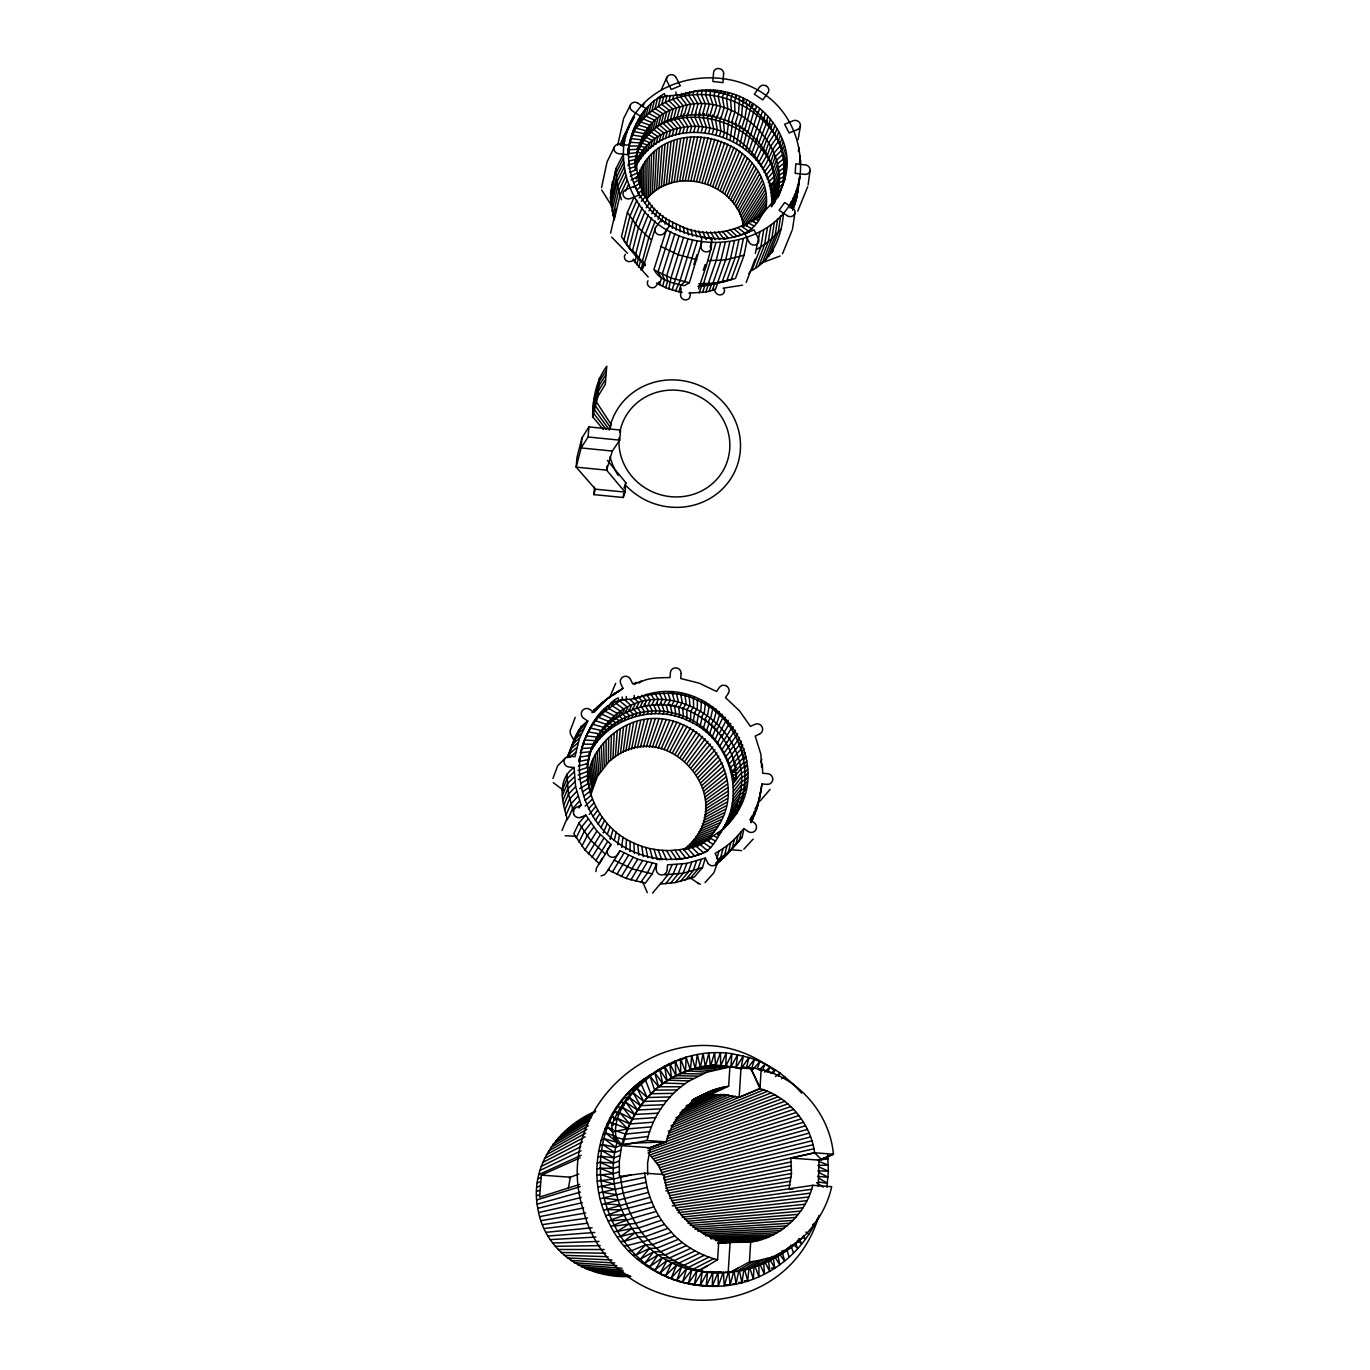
<?xml version="1.0" encoding="UTF-8"?>
<svg xmlns="http://www.w3.org/2000/svg" width="1370" height="1370" viewBox="0 0 1370 1370"><rect width="100%" height="100%" fill="white"/><g stroke="black" fill="none" stroke-linecap="round" stroke-linejoin="round"><path stroke-width="1.5" d="M578.808 807.94L581.103 805.183L575.623 786.654L574.081 767.491L569.047 767.046A5.497 5.412 17.9 0 1 563.995 761.326A5.497 5.412 17.9 0 1 569.577 756.223M645.047 197.057L645.064 161.694C681.644 109.788 775.197 146.385 765.916 209.524L761.001 216.34M634.653 699.317C710.122 661.967 786.791 766.121 726.203 826.076C760.949 787.681 745.023 719.832 697.347 700.19C676.249 689.435 652 692.997 630.56 699.419C602.971 697.587 589.049 726.254 581.565 748.414L591.926 747.934C639.122 638.934 792.494 734.44 724.713 827.754M758.929 1263.602L758.929 1276.754C704.403 1301.62 632.837 1276.515 608.246 1221.184C582.747 1170.682 601.464 1102.456 651.349 1074.508L647.753 1076.786L659.604 1069.833M567.557 819.791C562.128 802.769 556.511 779.513 574.081 767.491M566.906 774.05L568.481 794.069L573.619 811.913M630.817 1276.48C587.884 1278.998 544.558 1252.745 537.828 1208.34C529.299 1166.692 558.189 1126.774 595.813 1111.139L570.93 1126.739M579.578 1184.433L539.592 1197.106L541.356 1175.135L580.109 1157.855M676.215 230.194L676.266 223.875C623.864 203.291 621.98 121.228 679.897 106.911C734.337 88.365 798.093 148.782 774.324 203.394M647.085 159.143L646.691 199.112C674.519 164.126 738.105 182.861 743.55 226.889L765.624 193.238M608.657 737.676C594.272 751.616 582.438 772.971 591.429 793.127L597.44 776.31L608.383 762.268L608.657 737.676C677.054 674.708 774.427 781.088 703.752 842.755L685.839 847.962L683.51 849.845L698.974 845.598M591.926 747.934C578.739 783.006 596.943 825.014 630.183 841.385L630.012 851.66L630.799 850.445C651.932 860.685 677.14 862.278 699.317 854.435C716.596 849.965 718.565 828.542 732.059 818.917M690.771 710.927L690.617 719.49L689.504 721.339C653.781 702.93 605.249 718.839 588.501 755.658L594.991 740.622L584.596 739.988L582.969 744.15L593.364 744.235M697.45 699.162L697.296 708.273L694.213 713.445C657.891 693.169 606.533 709.865 591.241 749.133M648.472 197.092L649.26 156.694M808.094 184.864L810.081 170.514M650.356 195.191L651.572 154.365M608.383 762.268L610.609 760.299L611.397 735.279M793.076 1189.091L789.034 1188.783L791.466 1173.508L790.798 1158.061L819.072 1160.133L833.422 1154.208C829.364 1108.69 789.702 1067.453 742.951 1067.384L740.982 1068.36L725.792 1066.339L726.203 1053.016C701.457 1050.79 676.249 1057.76 655.768 1071.717L659.569 1069.319L667.053 1080.742C685.531 1069.216 708.085 1061.853 729.885 1066.99L728.652 1086.222L686.113 1105.83M671.112 1125.712L760.007 1088.619L761.138 1069.388M676.266 223.875C734.799 256.961 815.989 191.046 776.927 128.677C760.727 100.609 726.049 85.197 694.316 91.242C681.695 97.39 666.162 92.972 654.398 100.507C639.55 112.734 630.971 131.006 628.145 149.792L637.667 149.33M672.327 1205.857L812.838 1185.307L831.676 1186.677C819.243 1243.772 753.397 1282.457 697.056 1270.829C639.43 1262.027 600.283 1197.757 617.082 1142.34L605.848 1133.058L602.8 1134.583M729.885 1066.99L706.869 1072.213L689.127 1080.981L668.166 1080.108L662.755 1083.636L654.689 1072.59C635.543 1088.14 611.825 1110.539 615.986 1137.271L621.655 1144.96C630.885 1112.748 652.959 1082.831 685.531 1071.648L686.062 1057.195L681.917 1059.764M772.783 192.228C764.717 162.122 742.335 133.986 710.105 128.095C680.582 120.971 641.794 135.664 635.115 167.671C666.899 102.339 778.28 135.168 771.447 206.853L779.188 186.491L783.006 184.847M720.551 832.343C746.821 795.782 730.33 739.406 689.504 721.339M721.682 1272.045L707.571 1272.113L700.258 1285.42C600.146 1276.652 562.882 1133.658 646.589 1077.693L643.061 1079.937M652.36 193.375L654.021 152.156M685.839 847.962C743.002 800.525 666.162 711.869 610.609 760.299M707.708 1285.745L712.229 1286.242L712.862 1272.336L706.235 1285.985L701.8 1285.488L705.738 1285.659M678.527 1281.344L682.637 1281.789L691.85 1269.75L699.83 1270.367L717.606 1259.698L718.873 1239.833C689.658 1231.527 667.567 1204.487 663.868 1174.535L644.79 1173.165L619.343 1176.556L619.343 1160.989L621.62 1145.645L622.973 1145.08L647.102 1140.491L666.145 1141.861C673.783 1113.245 699.077 1090.023 728.652 1086.222M654.449 191.663L656.59 150.066M754.031 1265.863L753.363 1279.032L749.801 1267.849M592.628 416.72L597.937 396.392L605.3 384.388L606.756 366.252C596.036 380.517 592.731 399.132 592.628 416.72L603.245 429.529M630.834 137.959C621.072 174.555 643.472 214.011 677.071 229.355C703.461 241.257 748.791 246.977 762.028 213.96M612.938 758.449L614.257 733.019M778.263 196.8C804.824 138.952 738.156 72.884 680.085 95.352M627.254 179.915C659.073 282.254 828.559 251.994 796.552 139.021C765.487 38.36 595.762 68.791 627.254 179.915L619.925 195.413L614.205 220.022L610.455 198.051L612.407 181.456M730.141 1272.456L749.441 1261.907L750.657 1242.059C780.386 1237.966 805.594 1214.248 812.838 1185.307M656.641 190.07L659.261 148.131M728.189 1272.336L730.073 1242.453L718.308 1243.241M709.523 1095.058L724.456 1094.579L739.166 1097.284L740.982 1068.36M694.71 712.503L693.049 723.154M701.474 701.132L700.858 710.225L697.741 715.38L694.213 713.445M681.078 673.663L680.736 678.527L699.282 683.202L716.561 691.473L719.318 687.483A5.412 5.257 32.9 0 1 726.46 686.01M723.617 73.809L722.983 82.645L712.897 81.481L713.547 72.644A5.103 4.658 19.4 0 1 718.77 68.517A5.103 4.658 19.4 0 1 723.668 73.501M615.37 756.719L617.236 730.912M625.765 849.588L626.518 839.348M672.362 228.362L672.807 222.077M690.377 292.461L690.137 295.886A4.829 4.521 19.9 0 1 685.171 299.927A4.829 4.521 19.9 0 1 680.565 295.184M656.247 868.974L656.607 863.922L637.701 859.247L620.079 850.804L617.219 854.948A5.531 5.48 38.9 0 1 609.701 856.438A5.531 5.48 38.9 0 1 607.92 848.972M701.029 246.463L701.697 237.318L711.938 238.414L711.287 247.559A5.189 4.829 20.3 0 1 705.961 251.892A5.189 4.829 20.3 0 1 700.978 246.771M658.936 188.581L662.07 146.333M680.582 294.875L681.078 288.008M774.016 188.957C780.472 114.121 656.59 82.114 635.252 159.399M594.46 487.069L593.844 494.621L623.281 497.498L623.573 493.731M607.407 460.423L625.799 482.617L625.062 492.104L623.281 497.498M606.944 466.262L606.619 470.15L625.062 492.104L595.419 489.193L576.171 467.136L576.976 457.392L581.942 437.972L588.929 426.909L620.524 430.077L619.737 440.164L612.304 451.055L606.619 470.15L576.171 467.136L581.12 447.939L581.942 437.972M735.639 780.181C737.694 753.603 719.884 728.566 697.741 715.38M612.304 451.055L581.12 447.939L588.107 436.996L588.929 426.909M736.58 1067.436L730.878 1066.922L731.957 1053.684L726.203 1053.016L720.688 1066.031L707.091 1066.613M661.299 187.21L664.964 144.672M677.825 1060.722L680.547 1059.027L685.531 1071.648L690.394 1070.038L691.679 1055.671L695.343 1068.668L703.718 1067.059M617.887 755.127L620.319 728.96M706.235 1285.985L707.571 1272.113M663.748 185.977L667.943 143.165M744.372 1280.71L747.695 1281.001L749.013 1267.866M568.396 1188.098L570.365 1177.207L541.356 1175.135M586.326 735.776C567.505 777.954 588.997 831.521 630.799 850.445M666.265 184.847L671.026 141.812M620.49 753.671L623.504 727.179M794.634 194.215L792.682 210.055L796.826 197.366L799.652 176.644M799.703 177.227L797.734 192.999M798.641 181.936L796.826 197.366L792.322 208.6M561.991 830.511L567.163 818.198M698.546 714.626L696.474 725.158M705.396 703.324L704.334 712.366L701.183 717.503M797.546 186.097L795.696 201.664L792.819 209.627M800.097 164.674L800.594 160.478M794.309 205.894L796.21 190.19M799.498 162.379L800.251 156.146M668.834 183.871L674.177 140.613M798.367 151.59L798.881 147.515M791.586 208.12L792.836 198.136M790.045 208L790.815 201.955M622.973 837.138L621.655 847.294L622.511 845.906M818.215 1186.266L819.072 1160.133M623.162 752.353L626.775 725.569M671.471 183.015L677.396 139.569M668.611 226.341L669.468 220.142M763.706 230.074L760.761 247.148L751.77 270.507C772.697 259.221 782.047 235.52 783.486 212.692M686.062 1057.195L690.394 1070.038L695.343 1068.668L697.347 1054.438L700.344 1067.59L702.159 1066.579L721.099 1068.24M751.171 822.685L757.884 805.526L762.045 783.931L767.012 784.376M780.626 215.998L778.228 232.592L768.844 256.224M718.342 1272.713L702.296 1271.617L700.258 1285.42L695.909 1284.923M826.898 1187.311L828.37 1171.179L827.6 1155.03M674.16 182.278L680.684 138.695M777.595 219.149L775.095 235.845L765.779 259.427M792.528 228.927L794.977 212.692M738.653 1282.371L741.923 1282.662L743.91 1269.596M586.771 764.203L588.843 759.442L578.774 761.566L579.236 758.603M774.375 222.145L771.772 238.945L762.525 262.458M625.902 751.171L630.131 724.131M587.85 775.437L587.285 779.068L590.967 796.09M770.967 224.971L768.262 241.856L759.1 265.318M589.545 709.283A5.463 5.36 19.3 0 0 582.147 710.893A5.463 5.36 19.3 0 0 583.671 718.24L587.798 721.099L579.51 738.207L574.955 756.719L569.92 756.291M594.118 398.396L610.934 424.169L610.404 427.474L595.813 406.445M676.883 181.696L684.024 137.993M599.461 377.675L597.937 396.392M767.423 227.608L764.597 244.596L755.504 268.006M798.128 139.637L800.405 125.971M702.279 716.955L699.813 727.333M709.215 705.704L707.691 714.678L704.505 719.798M679.657 181.251L687.397 137.445M628.693 750.126L633.556 722.863M755.298 253.381L759.836 232.335M570.125 731.083L570.399 733.995L574.852 741.923M761.429 788.298L757.884 805.526L755.195 808.625M762.045 783.931L759.117 800.645M759.305 797.802L756.394 810.321L753.723 813.403M619.548 834.741L617.664 844.793L618.555 843.321M754.664 815.047L757.85 802.46M682.431 180.926L690.805 137.069M752.661 819.671L756.171 807.033M700.344 1067.59L703.084 1053.53L705.396 1066.785L707.314 1065.723L725.963 1067.418M750.846 822.103L754.236 811.519M761.651 767.286L760.881 754.288L755.212 736.067L759.648 733.995M690.052 1284.05L694.333 1284.512L697.056 1270.829L707.776 1271.976M698.751 283.778L717.486 282.974L735.433 278.47L744.047 255.265L747.506 237.918M631.553 749.253L637.05 721.784M622.973 1145.08C628.385 1120.352 643.078 1097.712 663.782 1083.053L685 1083.756L689.127 1080.981M732.847 1283.707L736.067 1284.015L738.704 1271.052M664.981 224.166L666.231 218.035M685.24 180.754L694.247 136.863M743.927 828.61L734.474 839.193L732.282 848.218L715.979 864.573L723.463 858.134L742.18 837.121L743.927 828.61L748.088 831.47M761.052 762.354L761.72 759.1M743.191 239.356L739.577 256.755L731.066 279.942L697.998 286.484L708.17 283.847L716.15 260.711L720.483 243.175M601.55 187.621L606.961 162.311M738.772 240.572L735.022 258.022L726.614 281.175L708.136 285.285L705.824 291.981L688.939 293.146M568.892 757.045C572.369 744.081 575.879 728.857 587.798 721.099M688.065 180.72L697.707 136.829M617.716 145.254L623.47 119.104M610.455 193.632L616.072 168.459L622.562 155.666M621.603 144.021L622.494 140.048M734.286 241.565L730.381 259.05L722.076 282.186M634.447 748.517L640.612 720.894M705.892 719.473L703.033 729.662M712.897 708.273L710.927 717.161L707.708 722.247M610.455 198.051L616.072 168.459M623.538 140.031L624.874 134.054L631.998 120.543M628.145 149.792L633.3 130.201M610.729 202.486L616.346 177.501L623.778 162.585M611.226 206.904L616.877 182.004L624.275 166.952M741.17 832.052L739.183 840.872L723.463 858.134M611.979 211.305L617.647 186.508L625.028 171.301M612.972 215.689L618.658 190.978L626.021 175.634M627.957 151.71L629.275 145.973M627.974 153.765L628.83 150.049M610.592 233.054L616.209 208.805M634.858 126.434L630.063 142.309L639.739 142.84L637.307 152.96M729.731 242.319L725.689 259.838L717.486 282.974L704.796 285.85L702.502 292.546M636.622 122.769L632.837 135.133L642.564 136.64L640.132 146.813M638.591 119.207L634.55 131.674L644.26 133.678L641.811 143.867M628.094 165.787L628.881 162.396M735.844 844.639L737.916 835.717M640.766 115.765L638.574 125.081L636.468 128.335L646.126 130.818L643.66 141.024M690.891 180.823L701.149 136.966M643.129 112.426L640.886 121.964L638.574 125.081L648.164 128.061L645.681 138.284M645.681 109.223L643.369 118.984L640.886 121.964L650.373 125.423L647.873 135.664M634.926 162.054L638.591 146.059L628.984 146.025M725.124 242.867L720.928 260.403L712.845 283.522L701.406 286.244L699.145 292.957M635.063 163.458L636.022 159.451L628.761 160.975M648.421 106.175L646.041 116.142L643.369 118.984L652.736 122.906L650.202 133.164M634.909 165.342L637.273 158.68M638.625 149.844L641.057 139.706L631.347 138.678M634.995 170.325L635.954 166.352L629.035 168.63M636.793 164.588L638.934 155.769M651.332 103.264L648.866 113.436L646.041 116.142L655.254 120.526L652.702 130.801M638.66 161.609L640.766 152.943L636.981 151.984M746.273 1068.463L748.928 1057.503L731.957 1053.684L725.792 1066.339L720.688 1066.031L720.432 1052.674L715.585 1065.997L731.443 1066.613M634.481 196.389L627.391 212.436L621.483 236.667L629.258 248.141L645.099 265.609L629.258 248.141L635.337 224.149L642.205 207.743M654.398 100.507L651.863 110.901L648.866 113.436L657.908 118.282L655.339 128.575M640.698 158.732L642.77 150.238L637.119 148.491M642.89 155.974L644.928 147.635L639.345 145.614M614.308 840.101L616.26 832.189M637.375 747.917L644.191 720.175M645.236 153.337L647.256 145.151L641.742 142.857M647.736 150.82L649.722 142.805L642.479 139.38M693.717 181.063L704.608 137.257M705.396 1066.785L708.838 1052.931L710.482 1066.254L712.52 1065.141L720.346 1065.894M650.373 148.44L652.326 140.596L645.236 136.812M663.525 97.201L661.744 104.274L651.863 110.901L660.717 116.176L658.114 126.485M684.246 1282.851L688.442 1283.313L691.85 1269.75M653.147 146.196L655.083 138.524L648.147 134.397M667.104 95.352L665.306 102.425L661.744 104.274L669.844 110.799L667.156 121.142M734.474 839.193L730.861 842.481L728.549 851.626L719.815 861.439M656.042 144.107L657.942 136.606L649.5 131.023M661.008 124.55L663.628 114.241L655.014 108.521L657.617 97.955L664.399 93.674L665.238 96.465M647.102 1140.491C652.411 1117.869 666.025 1097.233 685 1083.756M599.666 1145.868L602.663 1144.498L615.832 1147.426L623.11 1144.344L633.248 1143.128L666.145 1141.861L650.253 1147.752L647.599 1163.044L647.667 1174.775M670.341 95.438L668.988 100.746L665.306 102.425L673.098 109.343L670.392 119.669M659.056 142.155L660.939 134.825L654.38 130.047M664.039 122.769L666.676 112.443L658.319 106.312L660.939 95.729L661.487 97.219M715.825 243.243L703.461 283.933L699.899 284.977M725.415 1284.581L730.159 1285.06L733.926 1270.384L736.067 1284.015M593.381 402.934L598.707 382.298L606.019 370.739M662.172 140.374L664.039 133.215L656.093 126.828C695.806 104.308 750.349 123.3 770.882 163.184L764.117 172.432M673.68 95.729L672.756 99.274L668.988 100.746L676.455 108.042L673.732 118.385M665.409 138.747L667.241 131.76L659.587 124.995M644.79 263.468L635.423 255.128L641.674 231.307L648.335 214.662M677.568 94.444L676.643 97.989L683.407 105.969L680.616 116.313M648.198 277.065L634.858 261.944L636.673 255.043L632.837 250.71M696.525 181.439L708.05 137.736M730.861 842.481L727.059 845.581L724.627 854.829L717.709 859.658M668.731 137.291L670.529 130.475L663.2 123.351M681.541 93.365L680.599 96.91L687.004 105.199L684.161 115.559M710.122 246.994L711.15 243.089M636.725 264.718L638.557 257.817L636.673 255.043M672.139 136.007L673.903 129.362L666.899 121.896M677.14 117.272L679.897 106.911L672.756 99.274C713.119 84.443 761.686 105.661 780.061 144.09M638.745 267.39L640.595 260.523L635.868 254.854M685.582 92.475L684.623 96.02L690.634 104.617L687.774 114.977M640.321 747.489L647.822 719.661M675.615 134.876L677.345 128.42L670.701 120.628M588.603 756.531L590.693 751.702L580.4 752.729L581.171 749.852M640.92 269.976L642.77 263.108M683.664 113.915L682.551 118.008L688.048 126.674L686.404 132.582M689.675 91.79L688.716 95.335L694.316 104.206L691.422 114.566M679.16 133.935L680.873 127.667L674.588 119.55M642.701 268.863L655.22 228.31M661.47 221.803L663.114 215.792M727.059 845.581L723.086 848.475L720.534 857.808L715.654 863.34M687.757 113.436L686.627 117.529L691.696 126.451L690.086 132.188M693.837 91.328L692.86 94.872L698.032 103.983L695.104 114.344M682.757 133.181L684.435 127.085L678.544 118.676M709.386 722.178L706.132 732.162M716.459 711.03L714.027 719.815L710.79 724.884M698.101 90.643L697.039 94.616L701.783 103.966L698.82 114.309M699.317 181.953L711.458 138.37M706.252 265.934L711.133 248.501M701.594 91.396L701.919 90.232M696.011 113.111L694.864 117.203L699.06 126.571L697.501 131.931M702.262 91.019L701.252 94.547L705.533 104.12L702.553 114.463M655.014 271.38C661.111 281.055 673.835 283.316 684.298 285.714L689.333 282.768L701.817 242.079M666.608 229.15L653.85 269.77L670.94 278.007L689.333 282.768M693.785 131.965L695.361 126.417L690.72 117.255M705.379 91.362L705.755 90.009M716.818 858.682L718.959 851.147L723.086 848.475M610.934 424.169L609.273 430.009A66.565 63.311 21.1 0 1 609.975 426.772M700.173 113.265L699.008 117.34L702.741 126.896L701.235 132.068M706.509 91.174L705.481 94.718L709.3 104.462L706.269 114.806M709.163 91.533L709.609 89.975M593.844 494.621L595.419 489.193M704.351 113.607L703.17 117.7L706.44 127.41L704.951 132.393M710.756 91.533L709.728 95.078L713.051 104.993L710.003 115.32M712.965 91.876L713.479 90.146M697.176 241.223L684.658 281.929L680.907 285.097L678.766 291.81L665.666 287.717L656.521 283.025M643.301 747.215L651.469 719.318M708.513 114.172L707.314 118.248L710.105 128.095L708.667 132.907M715.517 90.351L713.958 95.643L716.801 105.695L713.719 116.022M702.091 182.621L714.849 139.175M659.484 284.737L661.487 277.973L657.96 272.133L670.701 231.513M716.767 92.424L717.349 90.489M712.657 114.926L711.441 119.002L713.753 128.968L712.349 133.592M719.216 92.903L718.154 96.431L720.517 106.603L717.4 116.912M751.222 1070.158L754.425 1059.387L748.928 1057.503L740.913 1068.891L737.574 1068.138M662.532 286.313L664.553 279.548L662.189 274.308L674.896 233.653M720.551 93.143L721.185 91.019M716.767 115.902L715.534 119.978L717.366 130.03L715.996 134.448M723.942 92.132L722.35 97.424L724.199 107.682L721.048 117.974M692.586 240.161L680.034 280.85L675.427 291.022M672.019 864.864L667.875 874.745L660.597 884.044L675.513 882.537L694.367 877.023L702.467 867.57L705.362 858.014L686.849 863.374L667.533 864.847L667.173 869.881A5.531 5.463 49.5 0 1 661.47 874.951A5.531 5.463 49.5 0 1 656.196 869.316M665.666 287.717L667.704 280.97L666.522 276.26L679.195 235.606M724.302 94.05L725.004 91.739M710.482 1066.254L714.626 1052.657L715.585 1065.997M720.843 117.066L719.61 121.125L720.928 131.246L719.61 135.493M728.104 93.331L726.477 98.606L727.83 108.932L723.617 122.495L724.439 132.65L723.172 136.709M668.868 288.984L670.94 278.007L683.579 237.335M728.035 95.147L728.806 92.629M613.109 829.466L610.129 839.193L611.054 837.567M682.637 1281.789L686.73 1268.414L699.83 1270.367M704.831 183.392L718.188 140.134M732.539 93.725L730.57 100.01L731.409 110.371L728.189 120.646M672.122 290.08L688.048 238.859M735.313 97.869L736.221 94.975M728.84 119.995L726.665 138.096M736.255 96.328L734.594 101.585L734.919 111.98L731.683 122.238M738.875 99.496L739.851 96.414M732.727 121.742L730.073 139.637M739.663 99.873L738.361 113.744L735.091 123.985M646.297 747.095L655.134 719.164M742.352 101.294L743.396 98.023M736.529 123.677L733.412 141.35M744.115 100.096L742.42 105.353L741.718 115.697L738.413 125.903M745.742 103.264L746.856 99.804M707.519 184.316L721.493 141.264M693.837 264.496L696.97 254.786M740.245 125.8L736.666 143.216M747.335 104L744.972 117.786L741.649 127.992M624.018 488.062L625.799 482.617M749.03 105.387L750.229 101.74M706.817 237.866L706.252 239.579L702.622 231.479M743.859 128.095L739.8 145.237M751.582 104.599L744.766 130.219M752.233 107.665L753.5 103.829M712.725 725.055L709.095 734.817M719.866 713.958L717.007 722.624L713.736 727.658M711.218 238.243L710.705 239.767L706.577 231.821M747.352 130.561L742.848 147.412M754.579 108.864L747.797 132.599M755.298 110.097L756.651 106.072M701.2 859.589L697.947 869.299L689.949 878.718M717.623 862.124L714.061 872.45M703.272 270.284L705.207 264.496M750.726 133.181L745.777 149.707M758.021 111.552L750.692 135.116M698.494 288.967L706.149 266.225M758.261 112.665L759.682 108.47M710.174 185.361L724.713 142.548M748.568 152.156L762.593 110.987M720.021 238.311L719.61 239.51L714.506 231.941M649.294 747.129L658.799 719.216M751.24 154.724L757.079 138.918M756.12 140.562L764.494 117.392M763.792 118.214L765.368 113.659M636.194 178.973L645.064 161.694M658.114 219.286L660.152 213.395M722.401 231.273L728.429 238.38L724.045 239.048L724.387 238.02M753.774 157.413L758.655 145.973M758.62 143.456L767.508 120.526M766.344 121.177L767.988 116.433M696.491 861.113L693.1 870.858L685.223 880.242M819.003 1215.447C784.462 1331.726 612.87 1327.05 583.295 1209.933C547.726 1101.771 675.718 998.833 770.728 1067.795M620.25 144.997L629.412 126.365M705.824 291.981L709.095 291.245L711.424 284.532M756.154 160.221L761.446 149.176M760.966 146.487L770.351 123.814M768.741 124.259L770.471 119.344M709.095 291.245L712.314 290.354L714.678 283.641M758.398 163.133L764.066 152.515M763.158 149.604L766.703 139.62L771.824 130.647M770.985 127.444L772.783 122.358M726.323 230.657L733.019 236.804M717.263 284.258L715.465 289.293L712.314 290.354M757.336 1068.6L759.836 1061.562L754.425 1059.387L747.061 1068.737M712.76 186.543L727.898 143.97M760.47 166.147L766.515 155.957M765.196 152.841L768.758 142.874L774.324 134.174M773.074 130.749L774.94 125.475M737.248 235.863L732.779 237.472M762.388 169.246C769.426 160.821 770.745 149.313 778.776 141.538M767.08 156.146L770.642 146.213L776.636 137.805M774.975 134.123L776.927 128.677M691.696 862.364L688.168 872.176L680.393 881.526M741.41 234.732L737.077 236.376L730.193 229.852M776.721 137.582L778.742 131.982M672.875 1279.546L676.917 1279.957L681.678 1266.788L693.939 1268.86L713.701 1258.67L717.606 1259.698M765.693 175.685L772.783 166.952M770.3 163.03L773.896 153.149L780.712 145.374L781.876 147.977M778.28 141.127L780.369 135.339M745.486 233.379L741.29 235.058L734.012 228.841M767.08 179.008L773.074 172.243M771.653 166.558L775.249 156.711L782.441 149.279M779.65 144.74L781.825 138.781M652.291 747.301L662.463 719.455M713.633 1285.676L718.222 1286.156L723.446 1271.925L724.199 1285.762L728.703 1271.292L730.159 1285.06M768.296 182.398L774.495 176.079M772.8 170.154L776.43 160.341L782.476 154.69M780.831 148.405L783.092 142.274M607.287 834.21L610.112 826.589M715.294 187.827L730.981 145.562M769.323 185.823L774.187 181.302M773.776 173.802L777.406 164.006L783.726 158.663M781.825 152.104L784.154 145.819M770.163 189.283L770.608 188.101L774.255 187.21M774.273 178.271L778.194 167.722L784.77 162.688M782.612 155.855L785.027 149.398M770.796 192.776L774.735 188.546M774.478 182.998L778.794 171.456L783.914 167.928M783.229 159.639L785.695 153.012M686.849 863.374L683.15 873.221L675.513 882.537M570.297 730.433L575.229 717.383M771.259 196.287L779.188 175.223L784.479 171.935M783.623 163.424L786.174 156.66M771.515 199.815L779.393 178.973L784.822 175.959M783.828 167.243L786.448 160.29M552.932 778.417L557.436 766.498M771.584 203.342L779.393 182.741L784.976 179.984M783.828 171.044L786.517 163.938M783.64 174.829L786.397 167.568M772.92 204.729L774.255 201.202M773.913 203.034L778.794 190.224M783.229 178.597L786.055 171.181M655.185 220.981L648.729 237.832L642.324 261.516L644.928 264.427M782.63 182.347L785.524 174.761M776.893 198.496L778.194 195.088M781.842 186.046L784.787 178.305M777.972 196.903L783.863 181.799M755.127 259.153L746.171 282.46M717.743 189.248L733.995 147.292M715.911 728.104L711.921 737.608M723.137 717.075L716.544 730.587M651.675 217.898L645.116 234.647L638.797 258.399L645.047 265.249M655.271 747.643L666.111 719.866M681.935 864.127L678.099 873.991L670.581 883.307M567.488 757.696L570.93 748.876L577.986 742.848M581.291 733.652L574.372 739.406L567.659 756.531L576.445 734.817L583.312 729.217M568.242 757.25L569.612 753.757L576.684 747.575M573.756 743.122L578.774 730.347L585.572 724.884M576.856 737.265L581.205 726.237M720.14 190.79L736.906 149.159M677.003 864.624L672.995 874.505L665.597 883.804M797.734 211.203L807.718 186.645M562.145 790.507L566.889 778.879L574.081 771.926M645.184 211.271L638.42 227.797L632.238 251.703L635.423 255.128M782.493 253.775L792.185 230.092M588.227 731.58L584.596 739.988M581.565 748.414L583.209 744.424M590.35 727.504L586.446 735.93L596.823 737.111L594.683 742.078M562.402 795.473L567.163 783.965L574.338 776.858M580.4 752.729L581.993 748.876M592.679 723.548L588.501 731.974L598.844 733.721L596.669 738.704M595.214 719.712L590.778 728.138L601.036 730.433L598.844 735.45M658.216 748.14L669.742 720.483M762.251 1070.895L765.111 1064.011L759.836 1061.562L753.294 1068.977M578.774 761.566L580.281 757.97M597.954 716.03L593.244 724.439L603.399 727.264L601.19 732.316M654.894 216.631L657.309 210.877M722.435 192.434L739.731 151.179M562.916 800.422L567.677 789.034L574.852 781.756M667.327 1277.422L671.3 1277.816L676.712 1264.904L683.853 1265.281L688.853 1267.199L708.906 1257.112L713.701 1258.67M600.882 712.503L595.933 720.877L605.934 724.25L603.708 729.319M603.982 709.129L601.824 714.232L598.793 717.469L608.64 721.373L606.379 726.46M620.507 1145.457L613.743 1138.299L611.619 1125.524C620.747 1102.114 637.872 1082.009 659.569 1069.319L662.755 1083.636M639.43 204.079L632.478 220.364L626.45 244.442L630.491 248.895M563.687 805.337L568.481 794.069L575.623 786.654M609.53 697.672L615.712 683.305M712.229 1286.242L718.154 1272.268L723.651 1272.644M607.27 705.927L605.043 711.15L601.824 714.232L611.482 718.633L609.205 723.754M564.731 810.218L569.543 799.07L576.667 791.483M590.299 752.164C603.348 721.562 640.098 705.053 672.002 712.76C705.447 719.318 728.223 749.561 734.474 781.705M592.302 748.756L594.135 744.526M636.844 200.277L629.823 216.46L623.864 240.606L626.433 243.5M724.644 194.18L742.437 153.32M588.278 758.74L589.665 755.538L579.476 757.13M594.477 745.486L596.292 741.307M607.27 823.558L603.228 832.874L604.221 831.059M596.823 742.317L598.621 738.207M586.857 766.532L588.244 763.381L578.328 766.053M566.015 815.047L570.879 804.019L577.952 796.278M599.324 739.286L601.105 735.245L597.183 733.926M601.995 736.392L603.742 732.419L599.889 730.895M661.162 748.791L673.338 721.271M620.079 850.804L608.143 869.813L626.056 878.41L645.338 883.153L652.223 873.82L656.607 863.922M604.804 733.635L606.533 729.731L602.749 728.018M718.222 732.933L714.592 740.553M726.237 720.346L719.199 733.652M568.379 817.976L572.454 808.882L579.493 801.005M607.749 731.032L609.479 727.213L605.78 725.295M612.167 721.202L614.479 716.065L605.043 711.15L622.048 699.299M661.265 89.803L666.882 77.336M726.768 196.03L745.04 155.581M610.849 728.6L612.544 724.85L608.948 722.744M615.284 718.822L617.613 713.65L608.417 708.256L610.712 702.93L616.757 698.494M614.051 726.323L615.746 722.658L612.236 720.363M618.504 716.613L620.867 711.424L611.945 705.55L614.274 700.19L614.839 702.005M617.39 724.233L619.052 720.637L613.965 716.921M621.86 714.575L624.258 709.369L615.627 703.033M625.473 191.098L628.71 184.145M728.789 197.982L747.506 157.961M620.833 722.315L622.46 718.805L619.206 716.15M625.302 712.708L627.734 707.485L619.428 700.704M664.056 749.596L676.883 722.264M624.36 720.569L625.987 717.144L621.295 712.914M628.864 711.03L631.33 705.807L624.686 699.796M627.974 719.027L629.583 715.671L625.097 711.201M632.495 709.557L634.995 704.317L629.926 699.231M585.829 815.047L578.859 823.164L573.807 833.731L585.041 850.068L599.426 863.785L611.02 844.537L596.892 831.076L585.829 815.047L581.257 817.188M767.868 1071.785L770.265 1066.768L765.111 1064.011L759.596 1069.645M661.915 1275.025L665.803 1275.367L671.848 1262.763L678.955 1263.089L683.853 1265.281L704.214 1255.297L708.906 1257.112M730.707 200.02L749.852 160.461M631.69 717.657L633.265 714.404L629.001 709.694M636.211 708.273L638.762 703.015L633.933 697.672M652.171 863.186L647.394 873.033L640.629 882.383M817.65 1218.307C806.022 1244.063 784.856 1265.4 758.929 1276.754L754.819 1265.811M576.188 837.875L581.308 827.394L588.072 818.952M635.457 716.493L636.999 713.325L632.991 708.41M640.013 707.177L642.581 701.919L638.026 696.337M607.253 161.437L614.411 146.898M639.276 715.534L640.8 712.451L637.033 707.331M643.849 706.303L646.452 701.029L642.188 695.224M666.899 750.537L680.376 723.411M651.846 213.823L654.637 208.223M732.505 202.161L752.062 163.047M578.928 842.088L584.117 831.727L590.812 823.13M623.761 118.231L630.423 104.942M623.504 158.201L616.089 172.962L617.647 186.508L621.432 199.78M643.146 714.763L644.654 711.766L641.143 706.458M647.736 705.619L650.39 700.344L646.4 694.316M647.274 862.124L635.697 881.321M600.951 827.651L604.615 820.407M647.068 714.198L648.541 711.287L644.225 703.974M651.675 705.139L654.346 699.865L650.681 693.631M721.836 734.662L717.109 743.619M729.165 723.788L721.699 736.854M581.873 846.146L587.148 835.888L593.741 827.172M650.99 713.838L652.445 711.03L649.483 705.379M655.631 704.865L658.336 699.59L654.98 693.186M734.2 204.37L754.134 165.753M642.616 106.62L644.534 102.938M622.134 146.196L624.908 140.887M590.384 751.308L592.165 747.866M621.278 145.443L625.85 136.657M571.495 747.472L573.003 744.578M642.444 860.805L630.851 879.985M620.661 144.672L627.049 132.496M654.946 713.684L656.367 710.962L653.696 705.156M659.587 704.814L662.344 699.539L659.312 692.963M630.423 124.465L634.413 116.895M621.226 142.189L628.47 128.42M585.041 850.068L596.892 831.076M669.707 751.633L683.801 724.764M622.939 138.079L634.087 116.758M658.901 713.736L660.306 711.098L657.12 703.204M663.559 704.951L666.351 699.693L663.645 692.946M669.759 693.271L670.238 692.381M735.776 206.647L756.052 168.544M662.857 713.993L664.227 711.458L661.436 703.392M667.533 705.31L670.358 700.036L667.995 693.186M673.8 693.631L674.331 692.655M637.701 859.247L626.056 878.41M588.415 853.818L600.248 834.792M656.607 1272.336L660.426 1272.644L667.104 1260.366L674.177 1260.623L678.955 1263.089L699.59 1253.242L704.214 1255.297M666.796 714.438L668.132 712.006L666.351 705.858M671.471 705.858L674.348 700.618L671.814 691.884M677.842 694.213L678.424 693.134M773.502 1073.035L775.283 1069.782L770.265 1066.768L764.46 1072.076M737.214 209.011L757.833 171.421M670.718 715.106L672.002 712.76L670.033 704.437M675.393 706.629L678.304 701.389L676.626 694.316M681.849 695.001L682.5 693.819M591.96 857.38L603.793 838.337M672.447 752.866L687.158 726.271M633.026 857.432L621.363 876.594M730.878 1066.922L737.676 1054.643L735.913 1067.761L743.345 1055.928L740.913 1068.891L743.67 1067.538L750.726 1068.223L760.042 1087.42M674.588 715.962L675.838 713.719L674.297 705.31M679.28 707.605L682.226 702.365L680.582 693.425M685.805 695.994L686.524 694.71M738.533 211.425L759.442 174.367M752.079 815.886L749.921 819.722L754.065 822.582A5.497 5.36 47.6 0 1 755.726 829.997A5.497 5.36 47.6 0 1 748.397 831.658M595.71 860.771L607.509 841.694M678.407 717.024L679.64 714.866L678.51 706.389M683.116 708.769L686.096 703.546L684.897 694.521M689.709 697.193L690.497 695.806M723.634 739.714L719.473 746.821M731.015 728.943L724.028 740.177M628.453 855.36L616.774 874.522M598.056 824.123L602.115 817.119M682.174 718.274L683.373 716.219L682.671 707.691M686.884 710.139L689.898 704.933L689.144 695.857M693.562 698.58L694.419 697.107M648.952 210.877L652.103 205.466M739.714 213.908L760.898 177.398M602.183 858.288L596.31 868.477L595.933 871.594M675.119 754.236L690.446 727.949M685.873 719.712L687.021 717.76L686.747 709.198M690.583 711.698L693.631 706.509L693.34 697.399M697.347 700.19L698.272 698.614M623.984 853.082L612.287 872.21M740.759 216.426L762.182 180.48M701.046 701.971L702.039 700.31M704.659 703.957L705.704 702.211M741.684 218.994L763.313 183.614M651.469 1269.356L655.22 1269.63L662.498 1257.711L669.519 1257.917L690.72 1248.361L699.59 1253.242M677.722 755.743L693.631 729.799M708.153 706.115L709.283 704.283M778.194 1076.204L780.129 1073.07L775.283 1069.782L770.728 1073.515M694.333 1284.512L702.296 1271.617M605.283 379.815L597.937 391.683L592.628 412.096L606.174 429.444M711.561 708.461L712.76 706.526M605.523 375.26L598.193 386.974L592.867 407.507L608.811 429.152M742.454 221.597L764.254 186.782M714.832 710.979L716.099 708.958M717.983 713.65L719.318 711.561M743.071 224.235L765.042 190.002M727.042 741.804L721.665 750.126M733.515 732.607L726.186 743.636M680.239 757.387L696.731 731.82M720.98 716.493L722.401 714.301M557.881 765.556L565.656 757.747M595.351 820.476L599.803 813.712M723.857 719.49L725.346 717.212M726.562 722.624L728.138 720.278M646.246 207.812L649.74 202.589M746.222 226.084L766.053 196.492M639.499 854.092L638.78 855.154L637.821 844.862L630.183 841.385M682.671 759.151L699.71 733.977M729.114 725.894L730.758 723.463M751.102 221.974L766.292 199.763M643.986 855.565L643.301 856.558L641.759 846.3L637.821 844.862M646.486 1266.103L650.168 1266.342L658.028 1254.817L665.015 1254.954L686.473 1245.57L690.72 1248.361M731.494 729.285L733.207 726.785M728.223 693.597L725.466 697.587L739.406 710.739L750.452 726.391L754.87 724.336A5.429 5.274 38.2 0 1 761.994 726.734A5.429 5.274 38.2 0 1 759.956 733.823M608.16 848.698L611.02 844.537M688.442 1283.313L697.056 1270.829M733.703 732.813L735.502 730.227M753.483 221.478L766.344 203.017M723.685 753.551L729.388 745.571M728.172 747.181L736.889 734.919M735.724 736.426L737.591 733.772M757.593 218.446L766.224 206.271M685.017 761.052L702.57 736.289M653.13 857.808L652.531 858.665L649.86 848.578L641.759 846.3M725.518 757.062L730.415 750.846M729.97 750.828L737.933 740.297M737.574 740.16L739.509 737.42M727.179 760.675L732.282 754.767M731.58 754.562L741.05 742.934M739.218 743.978L741.238 741.17M660.357 859.641L657.223 859.35L657.771 858.579M728.635 764.357L733.943 758.792M733.001 758.381L741.547 748.414M740.673 747.866L742.763 744.989M659.175 281.758L656.11 285.919A4.829 4.521 18.3 0 1 649.568 286.964A4.829 4.521 18.3 0 1 647.993 280.764M767.971 92.749L762.713 99.873L754.322 94.205L759.579 87.098A5.103 4.658 20.9 0 1 766.292 85.968M662.446 859.093L661.933 859.795L658.165 849.999L649.86 848.578M729.919 768.108L735.416 762.885M734.234 762.251L743.037 752.592M741.923 751.839L744.098 748.893M655.819 227.197L661.282 219.817L669.81 225.605L664.347 232.986A5.206 4.846 18.3 0 1 657.292 234.099A5.206 4.846 18.3 0 1 655.596 227.437M592.85 816.691L597.68 810.184M687.26 763.056L705.327 738.755M730.981 771.926L736.666 767.063M735.262 766.207L744.321 756.856M742.968 755.863L745.212 752.849M608.862 869.179L604.598 874.625L601.053 875.944M731.871 775.78L736.169 774.375M735.793 770.556L743.927 762.268M743.807 759.922L746.119 756.856M671.831 859.384L666.573 850.547L658.165 849.999M732.539 779.684L736.649 776.139M736.05 775.077L740.194 769.632L746.222 765.522M744.441 764.032L746.838 760.915M641.674 1262.609L645.287 1262.78L653.73 1251.683L660.683 1251.735L682.38 1242.556L686.473 1245.57M644.979 202.948L647.548 199.609M771.738 252.885L773.519 250.556M733.001 783.606L740.605 773.725L745.28 770.882M744.869 768.176L747.318 764.991M666.573 850.547L670.786 850.496L676.523 859.161M733.258 787.562L740.81 777.817L745.622 775.232M745.074 772.337L747.609 769.084M689.401 765.179L707.947 741.358M661.504 882.503L652.548 893.086M733.327 791.5L740.81 781.945L745.742 779.581M745.074 776.499L747.66 773.177M681.181 858.699L676.146 859.658M733.173 795.456L740.588 786.037L745.622 783.948M744.852 780.643L747.506 777.287M670.786 850.496L679.195 849.76L685.805 857.997M732.813 799.378L740.16 790.13L745.297 788.281M744.424 784.787L747.147 781.362M732.248 803.282L739.526 794.189L743.002 793.144M743.773 788.88L746.564 785.421M690.377 857.038L685.531 858.339M701.149 845.067L703.289 842.396L721.373 830.357M731.477 807.153L738.67 798.213L743.961 796.912M742.917 792.956L745.76 789.428M730.501 810.971L737.625 802.186L741.187 801.501M741.855 796.98L744.749 793.401M694.881 855.856L690.155 857.329L683.356 849.058L679.195 849.76M691.422 767.405L710.413 744.081M729.319 814.739L736.358 806.108L739.954 805.594M740.571 800.936L743.533 797.306M708.461 841.026L710.67 838.337L715.465 841.06M727.949 818.438L734.902 809.961L738.516 809.619M739.098 804.824L742.112 801.142M699.317 854.435L694.71 856.062L687.466 848.133L683.356 849.058M726.374 822.051L733.241 813.712L736.854 813.557M737.42 808.625L740.485 804.892M724.627 825.579L731.392 817.393M735.553 812.341L738.67 808.557M722.675 829.021L729.337 820.955M733.481 815.955L736.649 812.136M630.405 679.075A5.429 5.309 23.1 0 0 623.179 676.831A5.429 5.309 23.1 0 0 620.815 683.835L622.956 688.305L607.201 698.82L593.946 712.366L589.819 709.506M727.128 824.415L717.435 834.964L721.117 830.956M731.237 819.448L734.457 815.578M687.466 848.133L691.525 847.02L699.214 854.572L707.554 851.061M723.428 829.192L726.768 825.168M589.271 814.345L595.745 806.57M770.06 789.428L760.179 800.919M637.05 1258.842L640.595 1258.979L649.585 1248.327L656.504 1248.31L678.458 1239.319L682.38 1242.556M676.917 1279.957L686.73 1268.414M693.323 769.735L712.76 746.924M781.174 229.167L768.262 241.856L756.771 249.494M641.348 201.321L645.527 196.544M695.104 772.149L714.952 749.887M742.18 837.121L726.939 854.623M705.071 882.588L713.445 873.289M743.824 849.194L753.14 839.091M588.483 808.797L594.015 802.871M696.748 774.666L716.972 752.952M632.632 1254.851L636.108 1254.92L645.612 1244.765L652.497 1244.645L674.691 1235.877L678.458 1239.319M671.3 1277.816L681.678 1266.788M698.272 777.252L718.839 756.137M639.191 197.931L643.694 193.393M699.659 779.924L720.551 759.391M611.02 695.806L593.724 710.259L600.043 705.413M585.161 806.091L592.474 799.087M665.803 1275.367L676.712 1264.904M700.909 782.647L722.076 762.73M702.005 785.438L723.446 766.155M638.197 193.581L642.033 190.156M569.954 757.422L575.657 752.353M660.426 1272.644L671.848 1262.763M702.964 788.281L724.61 769.632M584.99 800.508L591.155 795.234M572.523 744.098L579.51 738.207M703.769 791.175L725.603 773.159M638.968 682.962C647.839 677.225 659.689 677.876 670.016 677.551L670.375 672.687A5.412 5.274 27.8 0 1 675.958 667.875A5.412 5.274 27.8 0 1 681.147 673.321M634.224 684.418L641.485 680.924M704.42 794.086L726.425 776.739M636.502 190.07L640.578 186.868M620.696 1241.528L624.018 1241.425L634.909 1232.88L641.725 1232.452L664.519 1224.403L674.691 1235.877M655.22 1269.63L667.104 1260.366M780.044 1253.533L784.256 1250.228M617.562 692.484L622.956 688.305M591.926 712.708L596.755 708.975M605.043 700.361L619.12 690.429M597.32 706.766L603.536 702.022M583.586 796.261L590.042 791.329M601.087 703.461L607.201 698.82M609.153 697.467L615.01 693.014M704.933 797.049L727.042 780.352M775.403 1076.529L780.129 1073.07L793.624 1084.441L801.621 1093.174M705.276 800.011L727.47 784M617.185 1236.699L620.456 1236.528L631.775 1228.565L638.557 1228.017L661.539 1220.225L664.519 1224.403M650.168 1266.342L662.498 1257.711M771.122 1259.407L794.686 1244.285M633.591 187.502L639.31 183.529M705.464 803.008L727.71 787.647M582.404 791.946L589.134 787.373M705.499 805.988L727.761 791.312M781.551 1078.738L784.822 1076.614M650.938 1074.953L656.247 1071.597M693.391 1078.43L671.488 1078.087L664.621 1066.322L660.734 1068.771L676.455 1061.579M705.379 808.968L727.624 794.96M638.523 1083.327L642.016 1081.136M646.28 1078.447L649.979 1076.135L658.593 1086.77L681.027 1086.753M660.049 1069.73L652.599 1073.909M665.854 1066.083L669.81 1063.6L676.061 1075.69L697.775 1076.118M613.931 1231.681L617.168 1231.442L628.847 1224.078L635.629 1223.41L658.764 1215.909L661.539 1220.225M766.447 1261.975L790.558 1247.162M787.853 1247.967L798.641 1241.186M671.112 1063.685L675.119 1061.168L680.736 1073.549L702.262 1074.029M781.893 1252.231L761.634 1264.287L757.884 1264.133M634.173 1086.975L637.598 1084.834M641.811 1082.197L645.441 1079.92L650.801 1093.705L673.543 1093.38M645.287 1262.78L658.028 1254.817M756.719 1266.325L777.372 1254.406M797.135 1241.203L802.443 1237.881M592.217 1113.759L574.372 1124.428M567.608 1129.222L594.546 1112.44M630.012 1090.862L633.385 1088.756M637.529 1086.187L641.109 1083.961L647.171 1097.49L670.05 1096.976M585.35 1118.656L590.744 1115.3M564.406 1131.894L591.686 1114.992M772.748 1256.324L751.685 1268.106L747.934 1267.918M561.34 1134.737L591.789 1116.019M626.056 1094.972L629.378 1092.918M633.454 1090.417L636.981 1088.242L647.171 1097.49M768.022 1257.985L763.227 1259.407L746.581 1269.596L740.964 1269.288M633.728 182.878L638.232 180.138M558.429 1137.716L591.121 1117.834M622.305 1099.288L625.576 1097.302L628.539 1099.716M629.601 1094.87L633.077 1092.763L643.729 1101.463L666.762 1100.778M741.41 1270.829L758.346 1260.537L763.227 1259.407M705.088 811.948L727.282 798.607M579.715 788.623L588.449 783.4M555.655 1140.868L589.682 1120.472M736.169 1271.754L753.431 1261.428L758.346 1260.537M618.778 1103.826L621.997 1101.891L624.24 1105.367M625.97 1099.528L629.395 1097.473L640.509 1105.641L663.662 1104.751M812.461 1224.711L815.784 1222.742M553.052 1144.155L587.662 1123.743M738.396 1267.969L730.878 1272.405L725.295 1272.045M615.472 1108.535L618.658 1106.669L621.86 1108.775M622.579 1104.374L625.97 1102.405L637.495 1109.991L660.768 1108.895M550.62 1147.598L588.364 1125.746M718.959 851.147L715.123 853.373L717.349 857.928A5.514 5.429 50.5 0 1 715.02 865.172A5.514 5.429 50.5 0 1 707.691 862.912M704.659 814.91L726.751 802.221M612.424 1113.433L615.575 1111.635L618.88 1113.57M619.446 1109.426L622.785 1107.508L634.704 1114.495L658.079 1113.176M685.531 1071.648L687.021 1070.792L706.869 1072.213M690.394 1070.038L691.987 1069.114L711.544 1070.621M548.36 1151.142L586.839 1129.377M695.343 1068.668L697.039 1067.709L716.287 1069.302M610.951 1226.51C625.217 1219.797 640.715 1216.012 656.23 1211.44L658.764 1215.909M609.616 1118.502L612.732 1116.773L616.14 1118.536M616.568 1114.632L619.874 1112.8L632.152 1119.17L655.631 1117.612M613.4 694.813L616.175 693.254M640.595 1258.979L653.73 1251.683M546.288 1154.824L585.589 1133.144M704.06 817.822L726.031 805.817M713.239 1065.107L711.407 1066.1L715.876 1065.843M607.081 1123.725L610.164 1122.064L613.657 1123.657M613.948 1120.009L617.236 1118.245L629.823 1123.982L653.387 1122.167M544.404 1158.592L585.144 1136.792M631.108 180.052L637.358 176.73M699.111 1270.23L707.417 1265.846M580.76 783.195L587.97 779.393M604.804 1129.103L607.869 1127.493L613.229 1129.616M611.619 1125.524L614.873 1123.828L627.768 1128.914L651.384 1126.859M703.324 820.716L725.141 809.362M542.708 1162.479L582.558 1141.844M541.219 1166.435L580.726 1146.741M702.433 823.558L724.045 812.838M612.099 1131.894L627.768 1128.914L617.236 1118.245M608.246 1221.184C622.836 1214.985 638.403 1211.268 653.918 1206.833L656.23 1211.44M636.108 1254.92L649.585 1248.327M601.087 1140.182L604.101 1138.727L617.082 1142.34M539.917 1170.477L581.017 1150.834M701.389 826.367L722.761 816.263M694.35 1098.723L709.574 1091.565M694.778 1098.723L702.433 1095.11M692.227 1099.99L713.256 1090.092M693.22 1099.887L699.008 1097.164M691.901 1100.607L717.024 1088.825M691.884 1101.189L695.703 1099.408M692.004 1101.206L720.843 1087.746M576.53 807.307L581.103 805.183M690.292 1102.867L724.713 1086.889M695.104 1250.93L674.177 1260.623C643.472 1243.994 622.956 1210.874 620.696 1176.145M630.183 176.25L636.69 173.271M578.431 779.616L587.713 775.386M661.299 1068.96L664.741 1067.384M686.319 1106.926L713.205 1094.63M691.525 847.02L703.289 842.396L710.585 847.619M538.838 1174.569L581.154 1155.287M739.166 1097.284L760.007 1088.619C788.743 1096.908 810.578 1123.332 814.636 1152.786L821.486 1159.636L833.422 1154.208L814.636 1152.786L665.426 1185.529M682.003 1110.248L716.955 1094.407M700.19 829.09L721.322 819.62M680.239 1112.526L720.706 1094.39M679.657 1114.409L724.456 1094.579M598.519 1151.639L601.499 1150.338L614.822 1152.581L620.678 1150.235M676.009 1117.749L728.189 1094.955M537.948 1178.731L540.859 1177.481M675.273 1119.924L731.888 1095.538M605.797 1215.738L621.535 1209.847L651.846 1202.124L653.918 1206.833M749.133 231.958L745.434 233.534L737.762 227.66M698.854 831.761L719.678 822.89M645.612 1244.765L631.844 1250.639L628.419 1250.622M673.578 1122.612L735.57 1096.325M634.515 259.975L631.245 261.345A4.829 4.504 17.2 0 1 625.371 254.255M797.648 129.465L789.12 132.976L784.616 124.276L793.127 120.748A5.103 4.675 22.3 0 1 799.84 123.077A5.103 4.675 22.3 0 1 797.939 129.328M625.97 189.659L634.738 186.046L639.208 194.917L630.44 198.547A5.189 4.812 16.9 0 1 623.59 196.15A5.189 4.812 16.9 0 1 625.645 189.762M597.68 1157.479L600.659 1156.246L614.085 1157.804L619.874 1155.595M671.437 1127.716L763.775 1089.852M537.297 1182.927L540.191 1181.745M697.381 834.347L717.88 826.059M668.32 1131.209L767.491 1091.291M668.56 1133.401L771.139 1092.918M629.498 172.449L636.211 169.811M578.157 775.095L587.679 771.361M597.132 1163.37L600.111 1162.205L613.623 1163.061L619.343 1160.989M667.207 1136.295L774.684 1094.75M695.772 836.865L715.911 829.141M536.835 1187.156L539.729 1186.043M702.467 867.57L683.15 873.221L664.621 874.745M671.112 1232.246C655.99 1238.925 640.132 1242.23 624.446 1246.186M667.344 1138.675L778.143 1096.754M760.521 263.331L780.164 256.019M603.656 1210.155L650.014 1197.294L651.846 1202.124M647.839 1148.368L781.499 1098.946M568.927 1177.72L578.859 1174.056M648.284 1148.454L666.145 1141.861M667.721 1228.41L645.099 1236.699L638.283 1237.024L624.018 1241.425M636.827 682.346L632.683 683.853L630.525 679.4M694.025 839.296L713.787 832.121M647.993 1150.697L784.736 1101.326M596.892 1169.278L599.854 1168.199L613.435 1168.353L619.086 1166.435M536.612 1191.403L539.489 1190.376M648.027 1153.112L787.853 1103.86M692.158 841.625L711.492 834.964M790.832 1106.566L649.996 1154.893L658.302 1165.305L662.892 1175.032L810.612 1136.929M744.047 255.265L725.689 259.838L708.119 260.694M651.863 1156.794L793.675 1109.426M596.943 1175.203L613.503 1173.645L619.103 1171.864M536.578 1195.668L539.472 1194.708M578.123 770.574L587.85 767.371M690.172 843.851L709.061 837.704M653.644 1158.78L796.381 1112.44M655.305 1160.87L798.915 1115.591M601.79 1204.487L648.438 1192.397L650.014 1197.294M688.048 845.958L706.475 840.307M597.32 1181.128L613.846 1178.936L630.953 1174.878M656.864 1163.044L801.313 1118.862M536.783 1199.914L580.246 1186.643M826.607 1157.325L821.486 1159.636M658.302 1165.305L803.522 1122.27M774.838 183.717L769.546 185.241L773.725 185.789M659.638 1167.634L805.577 1125.797M597.988 1187.036L645.236 1177.258L644.79 1173.165M537.194 1204.144L580.418 1192.123M660.854 1170.048L807.444 1129.411M741.598 850.616L731.58 849.76M628.779 164.794L635.885 162.893M736.803 770.145L731.203 771.653L736.495 772.783M661.933 1172.497L809.122 1133.127M600.231 1198.733L647.119 1187.413L645.236 1177.258M598.947 1192.91L646.041 1182.361M537.828 1208.34L581.24 1197.431M620.456 1236.528L634.909 1232.88M811.913 1140.816L663.731 1177.601L664.433 1180.204L813.026 1144.755M664.998 1182.858L813.934 1148.745M538.684 1212.518L582.336 1202.706M790.798 1158.061L814.636 1152.786M665.717 1188.235L791.261 1161.88M771.567 190.755L775.077 190.053M665.871 1190.941L791.517 1165.75M539.746 1216.629L583.688 1207.912M617.168 1231.442L631.775 1228.565M667.995 1193.253L791.586 1169.638M669.964 1195.616L791.466 1173.508M669.707 1198.356L791.141 1177.378M541.013 1220.67L585.709 1212.981M733.258 778.742L736.974 778.109M683.972 858.596L680.856 859.127L674.999 850.239M671.403 1200.754L790.627 1181.231M723.086 288.197L742.557 285.166M628.967 157.19L636.365 156.043M672.961 1203.151L789.925 1185.05M542.486 1224.643L587.593 1218.016M614.137 1226.201L628.847 1224.078M675.701 1207.963L811.674 1189.28M677.02 1210.326L810.338 1193.15M544.164 1228.547L587.662 1223.204M749.441 1261.907L753.431 1261.428M678.03 1212.707L808.797 1196.935M680.993 1214.83L807.067 1200.634M648.113 1136.518L623.744 1139.395L615.986 1137.271L613.743 1138.299L617.373 1139.463M682.02 1217.125L805.149 1204.23M627.511 153.611L636.913 152.669M546.031 1232.332L592.131 1227.76M684.709 1219.214L803.043 1207.724M649.637 1131.637L625.662 1134.086L614.907 1130.507M611.38 1220.807L626.176 1219.454M687.243 1221.269L800.765 1211.097M817.547 1159.928L828.028 1159.037L824.278 1157.821M687.997 1223.444L798.333 1214.351M548.103 1236.014L594.768 1232.452M690.257 1225.431L795.713 1217.45M692.98 1227.314L792.956 1220.413M694.967 1229.198L790.045 1223.222M697.553 1230.962L786.979 1225.876M550.346 1239.593L595.95 1237.076M701.371 1232.572L783.794 1228.359M703.837 1234.182L780.489 1230.654M705.259 1235.723L777.064 1232.777M608.914 1215.276L623.727 1214.71M709.746 1237.042L773.519 1234.712M552.778 1243.035L599.033 1241.408M710.893 1238.36L769.906 1236.442M710.773 1238.72L715.003 1238.583M817.839 1165.39L828.353 1165.099L819.14 1161.537M715.277 1239.456L766.19 1237.983M715.431 1240.518L762.405 1239.319M718.377 1241.374L758.535 1240.449M718.479 1242.111L754.63 1241.357M718.548 1242.676L750.657 1242.059M717.794 1243.069L726.323 1242.915M555.398 1246.323L600.197 1245.604M718.736 1243.207L722.538 1243.155M558.172 1249.491L604.204 1249.543M575.109 836.197L565.176 835.751M606.739 1209.641L621.535 1209.847M677.191 1089.955L654.603 1090.126L649.979 1076.135M561.101 1252.488L605.745 1253.259M817.839 1170.888L828.37 1171.179L819.346 1167.086M564.183 1255.331L608.074 1256.718M613.64 1274.34L605.369 1273.775M567.42 1257.985L612.047 1260.006M771.259 1268.021L774.821 1268.192L773.228 1257.66M570.776 1260.468L614.736 1262.986M604.838 1203.888L619.6 1204.864M574.27 1262.763L616.877 1265.657M621.62 1145.645L650.253 1147.752M577.866 1264.87L621.98 1268.26M817.565 1176.368L828.079 1177.241L819.26 1172.651M581.565 1266.788L623.059 1270.298M765.676 1071.597L769.649 1071.957M585.367 1268.483L623.401 1271.942M752.781 1069.285L742.951 1067.384M758.877 1069.85L764.957 1070.415M589.237 1269.973L624.737 1273.398M588.107 436.996L619.737 440.164M593.193 1271.257L627.22 1274.682M622.014 1274.716L628.368 1275.367M597.2 1272.319L628.761 1275.59M601.276 1273.158L630.423 1276.224M804.738 174.384L795.182 173.322L795.782 163.835L805.32 164.897A5.12 4.709 23.1 0 1 810.115 170.034A5.12 4.709 23.1 0 1 805.08 174.401M619.548 144.21L629.224 145.288L628.453 154.81L618.778 153.731A5.172 4.778 16.4 0 1 614 148.542A5.172 4.778 16.4 0 1 619.206 144.141M603.245 1198.065L617.921 1199.812M819.123 1182.122L827.497 1183.286L818.9 1178.217M652.223 873.82L632.46 868.957L614.085 860.137M601.961 1192.157L616.5 1194.657M696.868 259.615L678.047 254.717L660.528 246.275M678.766 291.81L682.14 292.409M700.464 884.249L698.272 883.325M698.049 1270.264L702.536 1271.189M600.985 1186.214L615.335 1189.468M600.3 1180.221L614.462 1184.211M605.848 1133.058L614.959 1136.107M599.923 1174.21L613.846 1178.936M758.466 216.802L760.247 217.453M599.854 1168.199L613.503 1173.645M755.281 219.029L758.483 220.399M717.572 833.525L719.455 834.347M600.111 1162.205L613.435 1168.353M751.976 221.101L756.531 223.31M714.181 836.008L717.572 837.721M600.659 1156.246L613.623 1163.061M748.568 223.002L754.356 226.17M601.499 1150.338L614.085 1157.804M745.057 224.731L751.959 228.995M707.023 840.461L713.136 844.365M602.663 1144.498L614.822 1152.581M816.588 1182.652L823.267 1187.088M638.009 103.23L645.989 108.624L640.269 116.227L632.272 110.816A5.155 4.726 16.8 0 1 630.817 104.257A5.155 4.726 16.8 0 1 637.752 103.024M787.116 215.672L779.085 210.244L784.685 202.52L792.716 207.949A5.155 4.761 23 0 1 794.36 214.439M689.452 877.297L698.563 883.513M741.444 226.29L749.356 231.735M553.292 782.681L563.138 790.113M772.029 1068.754L774.649 1070.655M805.868 1232.058L808.865 1234.267M604.101 1138.727L615.832 1147.426M647.291 892.641L642.701 881.955M651.264 239.836L638.42 227.797L627.391 212.436M699.453 844.143L707.81 850.804M605.146 853.972L590.384 839.913L578.859 823.164M802.512 1236.887L805.423 1239.268L803.385 1235.62M695.532 845.684L703.615 852.842M797.546 1240.261L801.707 1244.063L798.95 1238.446M607.869 1127.493L612.476 1131.706M793.795 1244.628L797.768 1248.669L795.285 1242.881M610.164 1122.064L613.075 1125.027M611.671 237.147L627.494 253.296M619.874 1112.8L629.823 1123.982M612.732 1116.773L615.49 1119.872M622.785 1107.508L632.152 1119.17M615.575 1111.635L618.161 1114.872M718.462 231.701L724.045 239.048M625.97 1102.405L634.704 1114.495M779.05 1253.327L784.599 1261.119L781.962 1250.861M629.395 1097.473L637.495 1109.991M612.27 206.836L601.704 190.002M774.649 1256.684L779.804 1264.784L777.68 1254.372M633.128 259.101L634.858 261.944M710.533 231.975L715.174 239.75M633.077 1092.763L640.509 1105.641M769.118 1258.122L774.821 1268.192M676.129 77.559L680.342 85.779L671.214 89.478L667.019 81.241A5.12 4.692 17.9 0 1 669.211 75.093A5.12 4.692 17.9 0 1 676.009 77.268M749.184 242.165L744.886 233.756L754.048 229.903L758.346 238.311A5.172 4.812 22.1 0 1 756.36 244.579M636.981 1088.242L643.729 1101.463M713.856 289.053L715.448 292.221M765.351 1262.678L769.666 1271.326L768.604 1260.708M705.362 858.014L707.571 862.569M750.726 1068.223L760.007 1088.619M662.361 850.376L666.676 860M759.716 1263.5L764.374 1274.186L763.809 1262.952M698.7 230.948L701.2 237.524M790.678 1245.159L793.59 1253.053M653.987 849.383L657.223 859.35M694.813 230.228L696.885 236.873M786.671 1249.149L789.188 1257.198M654.689 1072.59L658.593 1086.77M647.119 1187.413L648.438 1192.397M744.681 1269.63L747.695 1281.001M617.99 697.655L618.846 701.029M690.96 229.304L692.621 236.034M739.492 1271.12L741.923 1282.662M645.784 847.533L647.89 857.723M622.151 696.97L622.802 700.275M588.62 771.858L592.063 790.199M687.175 228.208L688.408 234.972M589.579 768.313L592.833 787.305M664.621 1066.322L667.053 1080.742M590.727 764.837L593.775 784.462M626.244 696.474L626.706 699.745M592.063 761.429L594.854 781.688M593.553 758.107L596.07 778.965M683.459 226.941L684.212 233.294M669.81 1063.6L671.488 1078.087M675.872 91.995L676.232 95.352M595.231 754.853L597.44 776.31M597.08 751.702L598.947 773.742M762.302 763.963L762.713 773.245L767.679 773.673A5.463 5.326 43.2 0 1 772.766 779.136M599.101 748.671L600.591 771.259M675.119 1061.168L676.061 1075.69M679.828 225.485L680.171 231.838M601.259 745.725L602.355 768.861M633.95 843.218L634.344 853.527M638.488 172.911L638.814 183.323M634.207 695.412L634.327 699.299M603.588 742.917L604.238 766.549M639.893 169.966L640.304 186.868M641.451 167.123L641.896 193.495M680.547 1059.027L680.736 1073.549M643.181 164.366L643.438 195.174M606.054 740.228L606.259 764.357M718.154 1272.268L718.222 1286.156M726.768 686.199A5.412 5.257 32.9 0 1 728.395 693.306M573.893 814.568A5.514 5.446 23 0 1 576.222 807.478M581.257 817.171A5.514 5.463 23 0 1 574.064 814.893M772.748 779.496A5.463 5.309 43.2 0 1 767.371 784.376M610.883 423.57A66.565 63.311 21.1 0 1 703.683 387.47A66.565 63.311 21.1 0 1 727.693 483.028A66.565 63.311 21.1 0 1 626.621 486.213M618.093 475.339A66.565 63.311 21.1 0 1 610.061 456.604M619.839 432.149A55.81 53.07 21.1 0 1 708.787 402.746A55.81 53.07 21.1 0 1 696.662 493.149A55.81 53.07 21.1 0 1 619.103 437.681M750.674 270.489A4.795 4.47 22.1 0 1 748.602 273.572M794.189 214.696A5.155 4.761 23 0 1 787.408 215.844M724.011 288.573A4.812 4.504 21.3 0 1 721.99 294.499A4.812 4.504 21.3 0 1 715.602 292.478M756.052 244.716A5.172 4.812 22.1 0 1 749.356 242.456M766.583 86.139A5.103 4.658 20.9 0 1 768.142 92.492"/></g></svg>
